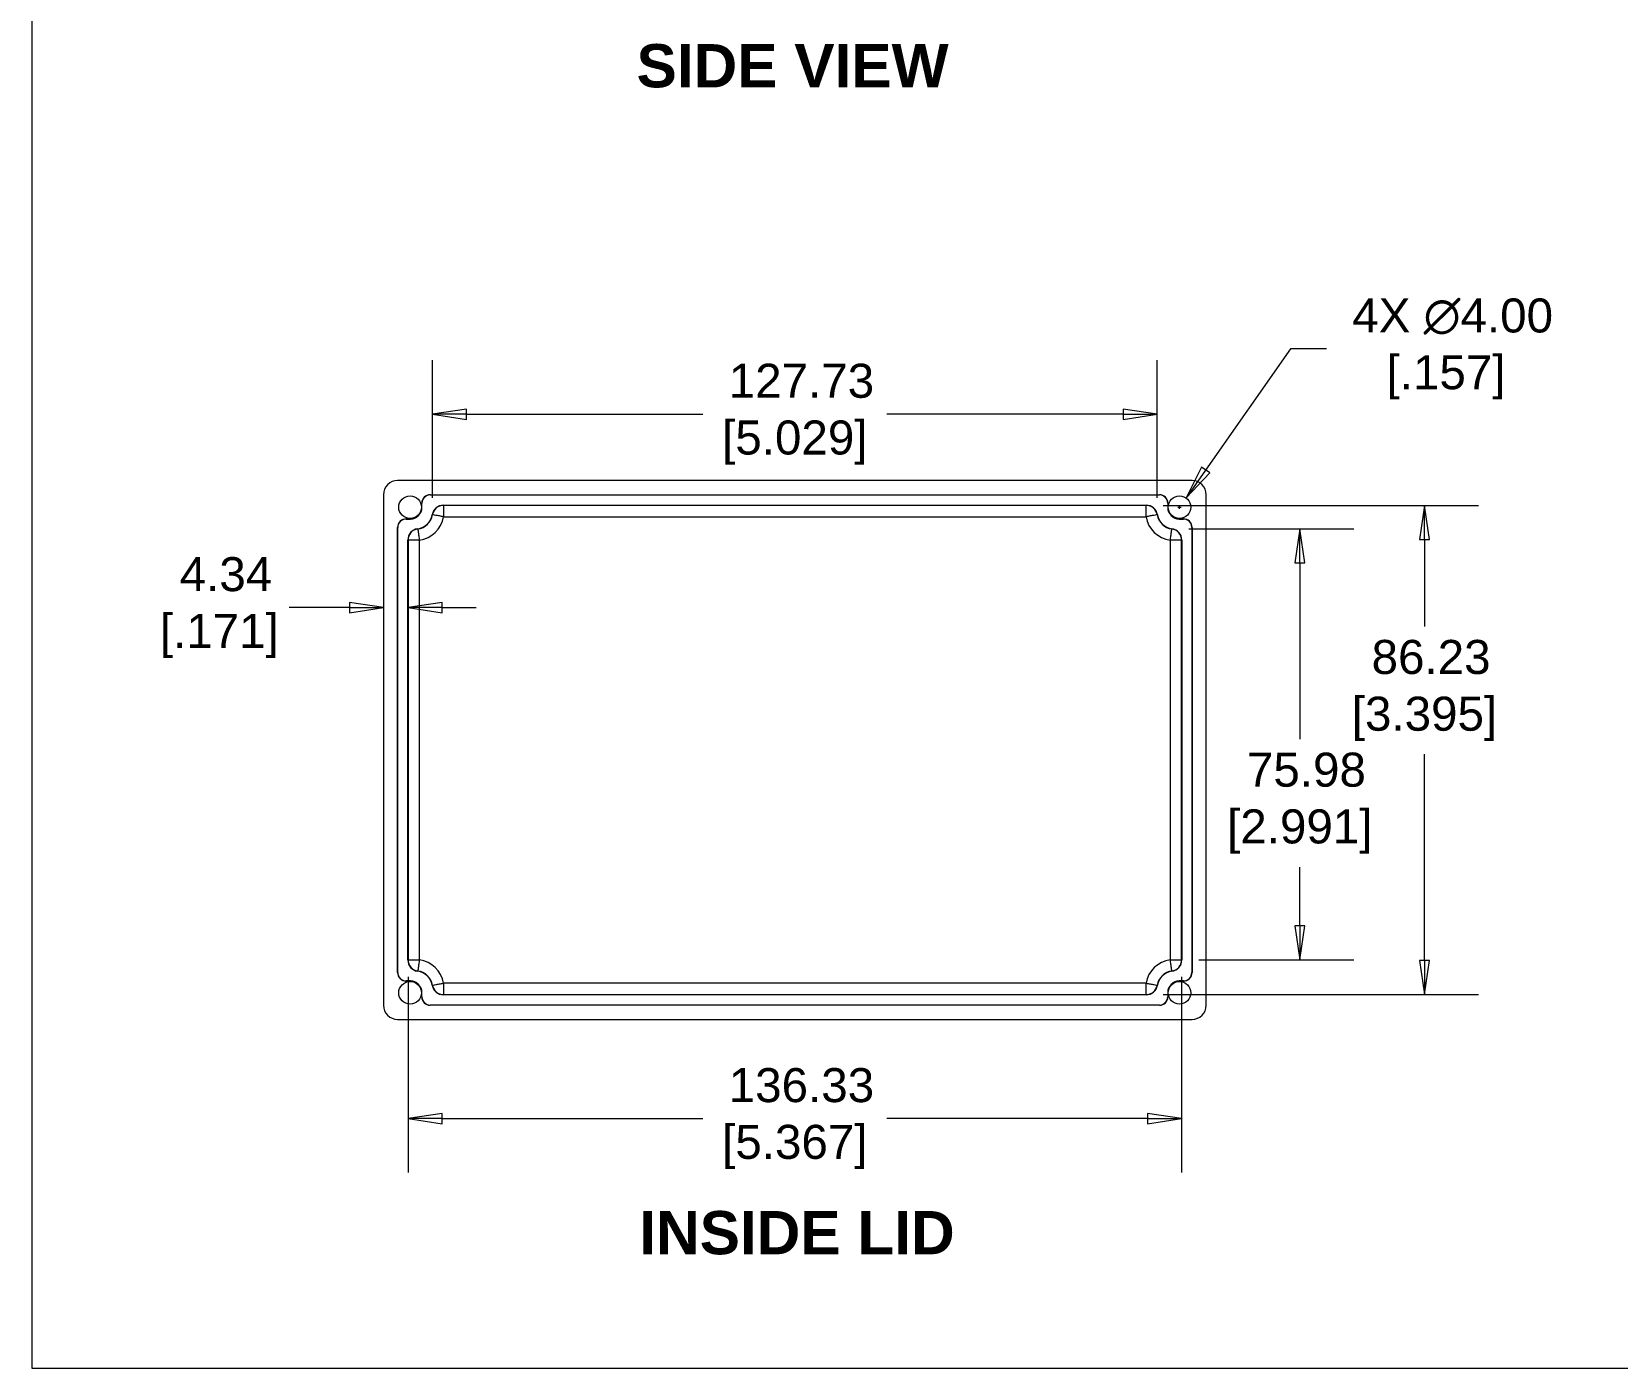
# Model space of a CAD drawing. Header units: millimetres. Extents: x 27 to 809, y 29 to 620.
# Drawn here: x 27.3 to 306.7, y 29 to 264.6 of the extents above; entities that cross this region are included whole.
import ezdxf

# ---------------------------------------------------------------- set-up
doc = ezdxf.new("R2010")
doc.units = ezdxf.units.MM
doc.header["$LTSCALE"] = 3
for name, color, linetype, lineweight in [('Dimension (ANSI)', 7, 'Continuous', 9), ('Sketch Geometry (ANSI)', 7, 'Continuous', 9), ('Symbol (ANSI)', 7, 'Continuous', 9), ('Visible (ANSI)', 7, 'Continuous', 9), ('Visible Narrow (ANSI)', 7, 'Continuous', 9)]:
    doc.layers.add(name, color=color, linetype=linetype, lineweight=lineweight)
doc.styles.add('Label Text (ANSI)', font='arialbd.ttf')
doc.styles.add('Note Text (ANSI)', font='arial.ttf')
doc.styles.add('Text Style20', font='arial.ttf')
doc.dimstyles.new('Default - mm (ANSI)', dxfattribs={"dimscale": 3, "dimtxt": 2, "dimasz": 2, "dimexe": 3.175, "dimexo": 1, "dimgap": 0.8, "dimtad": 0, "dimtih": 1, "dimtoh": 1, "dimrnd": 1e-08, "dimzin": 4, "dimdsep": 46, "dimtxsty": 'Note Text (ANSI)', "dimblk": 'Filled-1', "dimcen": 0.09, "dimdle": 10, "dimclrd": 256, "dimclre": 256, "dimclrt": 256, "dimadec": 1, "dimazin": 0, "dimtfac": 1.524, "dimtofl": 0, "dimtmove": 0, "dimatfit": 3, "dimfxl": 0, "dimtolj": 1, "dimtzin": 0, "dimlwd": -1, "dimlwe": -1, "dimarcsym": 0})

# ---------------------------------------------------------------- blocks, each defined once
blk = doc.blocks.new('Title Blocks HAMMOND')
at = {"layer": 'Sketch Geometry (ANSI)'}
for p, q in [((9.353, 206.727), (9.353, 9.64)), ((9.353, 9.64), (173.942, 9.64))]:
    blk.add_line(p, q, dxfattribs=at)
at = {"layer": 'Symbol (ANSI)', "style": 'Text Style20'}
blk.add_attdef('<TITLE>_001', (232.374, 16.349), '', height=5, dxfattribs=at)
blk = doc.blocks.new('Filled-1')
at = {"color": 0}
for p, q in [((0, 0), (-1, 0.15)), ((-1, 0.15), (-1, -0.15)), ((-1, 0), (0, 0)), ((-1, -0.15), (0, 0))]:
    blk.add_line(p, q, dxfattribs=at)
at = {"color": 0, "flags": 128}
blk.add_lwpolyline([(-1, -0.15), (0, 0), (-1, 0.15), (-1, -0.15)], dxfattribs=at)
at = {"color": 0}
blk.add_solid([(-1, -0.15), (0, 0), (-1, 0.15), (-1, -0.15)], dxfattribs=at)
blk = doc.blocks.new('*D7')
at = {"layer": 'Defpoints', "color": 0, "transparency": 16777216}
for p in [(93.64, 100.94), (229.97, 100.94), (229.97, 72.97)]:
    blk.add_point(p, dxfattribs=at)
at = {"layer": 'Dimension (ANSI)', "transparency": 16777216}
for p, q in [((93.64, 97.94), (93.64, 63.45)), ((229.97, 97.94), (229.97, 63.45)), ((99.64, 72.97), (145.61, 72.97)), ((223.97, 72.97), (177.99, 72.97))]:
    blk.add_line(p, q, dxfattribs=at)
at = {"layer": 'Dimension (ANSI)', "transparency": 16777216, "xscale": 6, "yscale": 6, "zscale": 6, "rotation": 180}
blk.add_blockref('Filled-1', (93.64, 72.97), dxfattribs=at)
at = {"layer": 'Dimension (ANSI)', "transparency": 16777216, "xscale": 6, "yscale": 6, "zscale": 6}
blk.add_blockref('Filled-1', (229.97, 72.97), dxfattribs=at)
at = {"layer": 'Dimension (ANSI)', "transparency": 16777216, "insert": (161.8, 72.97), "char_height": 6, "attachment_point": 5, "style": 'Note Text (ANSI)'}
blk.add_mtext('\\A1; 136.33\\P[5.367]', dxfattribs=at)
blk = doc.blocks.new('*D8')
at = {"layer": 'Defpoints', "color": 0, "transparency": 16777216}
for p in [(228.26, 176.92), (230, 100.94), (250.8, 100.94)]:
    blk.add_point(p, dxfattribs=at)
at = {"layer": 'Dimension (ANSI)', "transparency": 16777216}
for p, q in [((231.26, 176.92), (260.33, 176.92)), ((250.8, 170.92), (250.8, 139.84)), ((250.8, 106.94), (250.8, 117.32)), ((233, 100.94), (260.33, 100.94))]:
    blk.add_line(p, q, dxfattribs=at)
at = {"layer": 'Dimension (ANSI)', "transparency": 16777216, "xscale": 6, "yscale": 6, "zscale": 6}
for p, rotation in [((250.8, 176.92), 90), ((250.8, 100.94), 270)]:
    blk.add_blockref('Filled-1', p, dxfattribs=dict(at, rotation=rotation))
at = {"layer": 'Dimension (ANSI)', "transparency": 16777216, "insert": (250.8, 128.58), "char_height": 6, "attachment_point": 5, "style": 'Note Text (ANSI)'}
blk.add_mtext('\\A1; 75.98\\P[2.991]', dxfattribs=at)
blk = doc.blocks.new('*D9')
at = {"layer": 'Defpoints', "color": 0, "transparency": 16777216}
for p in [(225.67, 197.14), (97.94, 179.43), (225.67, 179.43)]:
    blk.add_point(p, dxfattribs=at)
at = {"layer": 'Dimension (ANSI)', "transparency": 16777216}
for p, q in [((97.94, 182.43), (97.94, 206.67)), ((225.67, 182.43), (225.67, 206.67)), ((103.94, 197.14), (145.61, 197.14)), ((219.67, 197.14), (177.99, 197.14))]:
    blk.add_line(p, q, dxfattribs=at)
at = {"layer": 'Dimension (ANSI)', "transparency": 16777216, "xscale": 6, "yscale": 6, "zscale": 6, "rotation": 180}
blk.add_blockref('Filled-1', (97.94, 197.14), dxfattribs=at)
at = {"layer": 'Dimension (ANSI)', "transparency": 16777216, "xscale": 6, "yscale": 6, "zscale": 6}
blk.add_blockref('Filled-1', (225.67, 197.14), dxfattribs=at)
at = {"layer": 'Dimension (ANSI)', "transparency": 16777216, "insert": (161.8, 197.14), "char_height": 6, "attachment_point": 5, "style": 'Note Text (ANSI)'}
blk.add_mtext('\\A1; 127.73\\P[5.029]', dxfattribs=at)
blk = doc.blocks.new('*D10')
at = {"layer": 'Defpoints', "color": 0, "transparency": 16777216}
for p in [(223.73, 181.07), (223.73, 94.84), (272.77, 94.84)]:
    blk.add_point(p, dxfattribs=at)
at = {"layer": 'Dimension (ANSI)', "transparency": 16777216}
for p, q in [((226.73, 181.07), (282.3, 181.07)), ((272.77, 175.07), (272.77, 159.7)), ((272.77, 100.84), (272.77, 137.19)), ((226.73, 94.84), (282.3, 94.84))]:
    blk.add_line(p, q, dxfattribs=at)
at = {"layer": 'Dimension (ANSI)', "transparency": 16777216, "xscale": 6, "yscale": 6, "zscale": 6}
for p, rotation in [((272.77, 181.07), 90), ((272.77, 94.84), 270)]:
    blk.add_blockref('Filled-1', p, dxfattribs=dict(at, rotation=rotation))
at = {"layer": 'Dimension (ANSI)', "transparency": 16777216, "insert": (272.77, 148.45), "char_height": 6, "attachment_point": 5, "style": 'Note Text (ANSI)'}
blk.add_mtext('\\A1; 86.23\\P[3.395]', dxfattribs=at)
blk = doc.blocks.new('*D11')
at = {"layer": 'Defpoints', "color": 0, "transparency": 16777216}
for p in [(89.3, 182.96), (93.64, 174.97), (89.3, 163.05)]:
    blk.add_point(p, dxfattribs=at)
at = {"layer": 'Dimension (ANSI)', "transparency": 16777216}
for p, q in [((83.3, 163.05), (72.71, 163.05)), ((99.64, 163.05), (105.64, 163.05))]:
    blk.add_line(p, q, dxfattribs=at)
at = {"layer": 'Dimension (ANSI)', "transparency": 16777216, "xscale": 6, "yscale": 6, "zscale": 6}
blk.add_blockref('Filled-1', (89.3, 163.05), dxfattribs=at)
at = {"layer": 'Dimension (ANSI)', "transparency": 16777216, "xscale": 6, "yscale": 6, "zscale": 6, "rotation": 180}
blk.add_blockref('Filled-1', (93.64, 163.05), dxfattribs=at)
at = {"layer": 'Dimension (ANSI)', "transparency": 16777216, "insert": (60.38, 163.05), "char_height": 6, "attachment_point": 5, "style": 'Note Text (ANSI)'}
blk.add_mtext('\\A1; 4.34\\P[.171]', dxfattribs=at)
blk = doc.blocks.new('*D26')
at = {"layer": 'Defpoints', "color": 0, "transparency": 16777216}
for p in [(230.75, 182.39), (228.45, 179.12)]:
    blk.add_point(p, dxfattribs=at)
at = {"layer": 'Dimension (ANSI)', "transparency": 16777216}
for p, q in [((249.17, 208.65), (234.19, 187.31)), ((255.5, 208.65), (249.17, 208.65)), ((229.33, 180.76), (229.87, 180.76)), ((229.6, 180.49), (229.6, 181.03))]:
    blk.add_line(p, q, dxfattribs=at)
at = {"layer": 'Dimension (ANSI)', "transparency": 16777216, "xscale": 6, "yscale": 6, "zscale": 6, "rotation": 234.9599672657264}
blk.add_blockref('Filled-1', (230.75, 182.39), dxfattribs=at)
at = {"layer": 'Dimension (ANSI)', "transparency": 16777216, "insert": (276.57, 208.65), "char_height": 6, "attachment_point": 5, "style": 'Note Text (ANSI)'}
blk.add_mtext('\\A1; 4X ∅4.00\\P[.157]', dxfattribs=at)

msp = doc.modelspace()

# ---------------------------------------------------------------- linework, layer by layer
at = {"layer": 'Visible (ANSI)'}
for p, q in [((231.8017, 185.4551), (91.8009, 185.4551)), ((89.3013, 182.9555), (89.3013, 92.9547)), ((97.5513, 182.9551), (226.0513, 182.9551)), ((97.5513, 182.9219), (226.0513, 182.9219)), ((234.3013, 92.9547), (234.3013, 182.9555)), ((96.0513, 180.7051), (96.0513, 181.4551)), ((96.0845, 180.7051), (96.0845, 181.4551)), ((99.874, 181.1051), (223.7286, 181.1051)), ((227.5181, 181.4551), (227.5181, 180.7051)), ((227.5513, 181.4551), (227.5513, 180.7051)), ((91.8013, 98.7051), (91.8013, 177.2051)), ((91.8345, 98.7051), (91.8345, 177.2051)), ((93.3013, 178.7051), (94.0513, 178.7051)), ((93.3013, 178.6719), (94.0513, 178.6719)), ((229.5513, 178.7051), (230.3013, 178.7051)), ((229.5513, 178.6719), (230.3013, 178.6719)), ((231.7681, 177.2051), (231.7681, 98.7051)), ((231.8013, 177.2051), (231.8013, 98.7051)), ((93.6013, 100.9376), (93.6013, 174.9725)), ((230.0013, 174.9725), (230.0013, 100.9376)), ((94.0513, 97.2383), (93.3013, 97.2383)), ((94.0513, 97.2051), (93.3013, 97.2051)), ((96.0513, 94.4551), (96.0513, 95.2051)), ((96.0845, 94.4551), (96.0845, 95.2051)), ((227.5181, 95.2051), (227.5181, 94.4551)), ((227.5513, 95.2051), (227.5513, 94.4551)), ((230.3013, 97.2383), (229.5513, 97.2383)), ((230.3013, 97.2051), (229.5513, 97.2051)), ((226.0513, 92.9883), (97.5513, 92.9883)), ((226.0513, 92.9551), (97.5513, 92.9551)), ((223.7286, 94.8051), (99.874, 94.8051)), ((91.8009, 90.4551), (231.8017, 90.4551))]:
    msp.add_line(p, q, dxfattribs=at)
for centre in [(94.0013, 180.7551), (229.6013, 180.7551), (94.0013, 95.1551), (229.6013, 95.1551)]:
    msp.add_circle(centre, 2, dxfattribs=at)
for centre, radius, start, end in [((97.5513, 181.4551), 1.5, 90, 180), ((97.5513, 181.4551), 1.4668, 90, 180), ((226.0513, 181.4551), 1.5, 0, 90), ((226.0513, 181.4551), 1.4668, 0, 90), ((94.0513, 180.7051), 2.0332, 270, 0), ((94.0513, 180.7051), 2, 270, 0), ((94.9423, 179.9289), 3, 277.573598, 350.516369), ((99.874, 179.1051), 2, 90, 170.516369), ((223.7286, 179.1051), 2, 9.483631, 90), ((228.6603, 179.9289), 3, 189.483631, 262.426402), ((229.5513, 180.7051), 2.0332, 180, 270), ((229.5513, 180.7051), 2, 180, 270), ((93.3013, 177.2051), 1.5, 90, 180), ((93.3013, 177.2051), 1.4668, 90, 180), ((95.6013, 174.9725), 2, 97.573598, 180), ((228.0013, 174.9725), 2, 0, 82.426402), ((230.3013, 177.2051), 1.5, 0, 90), ((230.3013, 177.2051), 1.4668, 0, 90), ((95.6013, 100.9376), 2, 180, 262.426402), ((228.0013, 100.9376), 2, 277.573598, 0), ((93.3013, 98.7051), 1.5, 180, 270), ((93.3013, 98.7051), 1.4668, 180, 270), ((94.9423, 95.9813), 3, 9.483631, 82.426402), ((228.6603, 95.9813), 3, 97.573598, 170.516369), ((230.3013, 98.7051), 1.4668, 270, 0), ((230.3013, 98.7051), 1.5, 270, 0), ((94.0513, 95.2051), 2.0332, 0, 90), ((94.0513, 95.2051), 2, 0, 90), ((99.874, 96.8051), 2, 189.483631, 270), ((223.7286, 96.8051), 2, 270, 350.516369), ((229.5513, 95.2051), 2.0332, 90, 180), ((229.5513, 95.2051), 2, 90, 180), ((97.5513, 94.4551), 1.5, 180, 270), ((97.5513, 94.4551), 1.4668, 180, 270), ((226.0513, 94.4551), 1.4668, 270, 0), ((226.0513, 94.4551), 1.5, 270, 0)]:
    msp.add_arc(centre, radius, start, end, dxfattribs=at)
for centre, major_axis in [((91.8017, 182.9547), (-1.7683, 1.7683)), ((231.8009, 182.9547), (1.7683, 1.7683)), ((91.8017, 92.9555), (-1.7683, -1.7683)), ((231.8009, 92.9555), (1.7683, -1.7683))]:
    msp.add_ellipse(centre, major_axis=major_axis, ratio=0.99969546, start_param=5.49793944, end_param=7.06843118, dxfattribs=at)
at = {"layer": 'Visible Narrow (ANSI)'}
for p, q in [((97.5513, 182.9551), (97.5513, 182.9219)), ((226.0513, 182.9551), (226.0513, 182.9219)), ((96.0513, 181.4551), (96.0845, 181.4551)), ((96.0513, 180.7051), (96.0845, 180.7051)), ((97.9013, 179.4346), (97.9363, 179.4288)), ((99.874, 181.1051), (99.874, 181.0696)), ((223.7286, 181.0696), (99.874, 181.0696)), ((99.9037, 179.0699), (223.6989, 179.0699)), ((223.7286, 181.1051), (223.7286, 181.0696)), ((225.7013, 179.4346), (225.6663, 179.4288)), ((227.5513, 181.4551), (227.5181, 181.4551)), ((227.5513, 180.7051), (227.5181, 180.7051)), ((91.8013, 177.2051), (91.8345, 177.2051)), ((93.3013, 178.7051), (93.3013, 178.6719)), ((94.0513, 178.7051), (94.0513, 178.6719)), ((95.3377, 176.9551), (95.3424, 176.9199)), ((228.2649, 176.9551), (228.2602, 176.9199)), ((229.5513, 178.7051), (229.5513, 178.6719)), ((230.3013, 178.7051), (230.3013, 178.6719)), ((231.8013, 177.2051), (231.7681, 177.2051)), ((93.6013, 174.9725), (93.6368, 174.9725)), ((93.6368, 174.9725), (93.6368, 100.9376)), ((95.6365, 100.9684), (95.6365, 174.9418)), ((227.9661, 174.9418), (227.9661, 100.9684)), ((229.9658, 100.9376), (229.9658, 174.9725)), ((230.0013, 174.9725), (229.9658, 174.9725)), ((93.6013, 100.9376), (93.6368, 100.9376)), ((230.0013, 100.9376), (229.9658, 100.9376)), ((91.8013, 98.7051), (91.8345, 98.7051)), ((95.3377, 98.9551), (95.3424, 98.9903)), ((228.2649, 98.9551), (228.2602, 98.9903)), ((231.8013, 98.7051), (231.7681, 98.7051)), ((93.3013, 97.2051), (93.3013, 97.2383)), ((94.0513, 97.2051), (94.0513, 97.2383)), ((96.0513, 95.2051), (96.0845, 95.2051)), ((97.9013, 96.4756), (97.9363, 96.4814)), ((223.6989, 96.8403), (99.9037, 96.8403)), ((225.7013, 96.4756), (225.6663, 96.4814)), ((227.5513, 95.2051), (227.5181, 95.2051)), ((229.5513, 97.2051), (229.5513, 97.2383)), ((230.3013, 97.2051), (230.3013, 97.2383)), ((96.0513, 94.4551), (96.0845, 94.4551)), ((97.5513, 92.9551), (97.5513, 92.9883)), ((99.874, 94.8406), (223.7286, 94.8406)), ((99.874, 94.8051), (99.874, 94.8406)), ((223.7286, 94.8051), (223.7286, 94.8406)), ((226.0513, 92.9551), (226.0513, 92.9883)), ((227.5513, 94.4551), (227.5181, 94.4551))]:
    msp.add_line(p, q, dxfattribs=at)
for centre, radius, start, end in [((94.9423, 179.9289), 3.0355, 277.573598, 350.516369), ((94.9423, 179.9289), 5.0352, 277.924701, 350.176875), ((228.6603, 179.9289), 5.0352, 189.823125, 262.075299), ((228.6603, 179.9289), 3.0355, 189.483631, 262.426402), ((94.9423, 95.9813), 5.0352, 9.823125, 82.075299), ((228.6603, 95.9813), 5.0352, 97.924701, 170.176875), ((94.9423, 95.9813), 3.0355, 9.483631, 82.426402), ((228.6603, 95.9813), 3.0355, 97.573598, 170.516369)]:
    msp.add_arc(centre, radius, start, end, dxfattribs=at)
for points, knots in [([(99.874, 181.0696), (99.4195, 181.0696), (98.9667, 180.9058), (98.6174, 180.6151), (98.2594, 180.3172), (98.0131, 179.8881), (97.9363, 179.4288)], [-1, -1, -1, -1, -0.50610719, -0.50610719, -0.50610719, 0, 0, 0, 0]), ([(99.9037, 179.0699), (99.649, 179.1165), (99.3944, 179.1627), (98.9228, 179.2479), (98.706, 179.2869), (98.3425, 179.3524), (98.1959, 179.3788), (97.9949, 179.4159), (97.9405, 179.4266), (97.9363, 179.4288)], [0, 0, 0, 0, 0.38833858, 0.38833858, 0.77667717, 0.77667717, 1.16501575, 1.16501575, 1.55335434, 1.55335434, 1.55335434, 1.55335434]), ([(99.874, 181.0696), (99.8764, 181.0651), (99.8789, 181.0097), (99.8839, 180.8053), (99.8863, 180.6564), (99.8913, 180.287), (99.8938, 180.0668), (99.8987, 179.5876), (99.9012, 179.3288), (99.9037, 179.0699)], [0, 0, 0, 0, 0.38835354, 0.38835354, 0.77670708, 0.77670708, 1.16506062, 1.16506062, 1.55341416, 1.55341416, 1.55341416, 1.55341416]), ([(223.6989, 179.0699), (223.7014, 179.3288), (223.7038, 179.5876), (223.7088, 180.0668), (223.7113, 180.287), (223.7162, 180.6564), (223.7187, 180.8053), (223.7237, 181.0097), (223.7261, 181.0651), (223.7286, 181.0696)], [0, 0, 0, 0, 0.38835354, 0.38835354, 0.77670708, 0.77670708, 1.16506062, 1.16506062, 1.55341416, 1.55341416, 1.55341416, 1.55341416]), ([(225.6663, 179.4288), (225.662, 179.4266), (225.6077, 179.4159), (225.4066, 179.3788), (225.2601, 179.3524), (224.8966, 179.2869), (224.6798, 179.2479), (224.2082, 179.1627), (223.9536, 179.1165), (223.6989, 179.0699)], [0, 0, 0, 0, 0.38833858, 0.38833858, 0.77667717, 0.77667717, 1.16501575, 1.16501575, 1.55335434, 1.55335434, 1.55335434, 1.55335434]), ([(225.6663, 179.4288), (225.5914, 179.877), (225.3553, 180.2966), (225.011, 180.5933), (224.6581, 180.8973), (224.1943, 181.0696), (223.7286, 181.0696)], [-1, -1, -1, -1, -0.50610719, -0.50610719, -0.50610719, 0, 0, 0, 0]), ([(95.3424, 176.9199), (94.8812, 176.8586), (94.4445, 176.6271), (94.1349, 176.2798), (93.8176, 175.9239), (93.6368, 175.4493), (93.6368, 174.9725)], [-1, -1, -1, -1, -0.50610719, -0.50610719, -0.50610719, 0, 0, 0, 0]), ([(95.3424, 176.9199), (95.3445, 176.9156), (95.3533, 176.8609), (95.3838, 176.6588), (95.4055, 176.5114), (95.4589, 176.146), (95.4908, 175.928), (95.5604, 175.4539), (95.5983, 175.1979), (95.6365, 174.9418)], [0, 0, 0, 0, 0.38833878, 0.38833878, 0.77667756, 0.77667756, 1.16501634, 1.16501634, 1.55335512, 1.55335512, 1.55335512, 1.55335512]), ([(227.9661, 174.9418), (228.0043, 175.1979), (228.0421, 175.4539), (228.1118, 175.928), (228.1436, 176.146), (228.1971, 176.5114), (228.2187, 176.6588), (228.2492, 176.8609), (228.2581, 176.9156), (228.2602, 176.9199)], [0, 0, 0, 0, 0.38833878, 0.38833878, 0.77667756, 0.77667756, 1.16501634, 1.16501634, 1.55335512, 1.55335512, 1.55335512, 1.55335512]), ([(229.9658, 174.9725), (229.9658, 175.4378), (229.7939, 175.9011), (229.4904, 176.2538), (229.1794, 176.6152), (228.7328, 176.857), (228.2602, 176.9199)], [-1, -1, -1, -1, -0.50610719, -0.50610719, -0.50610719, 0, 0, 0, 0]), ([(95.6365, 174.9418), (95.3776, 174.9444), (95.1188, 174.9469), (94.6396, 174.952), (94.4193, 174.9546), (94.05, 174.9597), (93.9011, 174.9623), (93.6967, 174.9674), (93.6413, 174.97), (93.6368, 174.9725)], [0, 0, 0, 0, 0.38835478, 0.38835478, 0.77670955, 0.77670955, 1.16506433, 1.16506433, 1.55341911, 1.55341911, 1.55341911, 1.55341911]), ([(229.9658, 174.9725), (229.9612, 174.97), (229.9058, 174.9674), (229.7015, 174.9623), (229.5525, 174.9597), (229.1832, 174.9546), (228.963, 174.952), (228.4838, 174.9469), (228.225, 174.9444), (227.9661, 174.9418)], [0, 0, 0, 0, 0.38835478, 0.38835478, 0.77670955, 0.77670955, 1.16506433, 1.16506433, 1.55341911, 1.55341911, 1.55341911, 1.55341911]), ([(93.6368, 100.9376), (93.6413, 100.9402), (93.6967, 100.9428), (93.9011, 100.9479), (94.05, 100.9505), (94.4193, 100.9556), (94.6396, 100.9581), (95.1188, 100.9633), (95.3776, 100.9658), (95.6365, 100.9684)], [0, 0, 0, 0, 0.38835478, 0.38835478, 0.77670955, 0.77670955, 1.16506433, 1.16506433, 1.55341911, 1.55341911, 1.55341911, 1.55341911]), ([(93.6368, 100.9376), (93.6368, 100.4724), (93.8087, 100.009), (94.1122, 99.6564), (94.4231, 99.295), (94.8698, 99.0531), (95.3424, 98.9903)], [-1, -1, -1, -1, -0.50610719, -0.50610719, -0.50610719, 0, 0, 0, 0]), ([(95.6365, 100.9684), (95.5983, 100.7123), (95.5604, 100.4563), (95.4908, 99.9821), (95.4589, 99.7642), (95.4055, 99.3988), (95.3838, 99.2514), (95.3533, 99.0493), (95.3445, 98.9946), (95.3424, 98.9903)], [0, 0, 0, 0, 0.38833878, 0.38833878, 0.77667756, 0.77667756, 1.16501634, 1.16501634, 1.55335512, 1.55335512, 1.55335512, 1.55335512]), ([(228.2602, 98.9903), (228.2581, 98.9946), (228.2492, 99.0493), (228.2187, 99.2514), (228.1971, 99.3988), (228.1436, 99.7642), (228.1118, 99.9821), (228.0421, 100.4563), (228.0043, 100.7123), (227.9661, 100.9684)], [0, 0, 0, 0, 0.38833878, 0.38833878, 0.77667756, 0.77667756, 1.16501634, 1.16501634, 1.55335512, 1.55335512, 1.55335512, 1.55335512]), ([(227.9661, 100.9684), (228.225, 100.9658), (228.4838, 100.9633), (228.963, 100.9581), (229.1832, 100.9556), (229.5525, 100.9505), (229.7015, 100.9479), (229.9058, 100.9428), (229.9612, 100.9402), (229.9658, 100.9376)], [0, 0, 0, 0, 0.38835478, 0.38835478, 0.77670955, 0.77670955, 1.16506433, 1.16506433, 1.55341911, 1.55341911, 1.55341911, 1.55341911]), ([(228.2602, 98.9903), (228.7214, 99.0516), (229.1581, 99.2831), (229.4677, 99.6304), (229.7849, 99.9863), (229.9658, 100.4609), (229.9658, 100.9376)], [-1, -1, -1, -1, -0.50610719, -0.50610719, -0.50610719, 0, 0, 0, 0]), ([(97.9363, 96.4814), (97.9405, 96.4836), (97.9949, 96.4943), (98.1959, 96.5313), (98.3425, 96.5578), (98.706, 96.6233), (98.9228, 96.6623), (99.3944, 96.7475), (99.649, 96.7937), (99.9037, 96.8403)], [0, 0, 0, 0, 0.38833858, 0.38833858, 0.77667717, 0.77667717, 1.16501575, 1.16501575, 1.55335434, 1.55335434, 1.55335434, 1.55335434]), ([(97.9363, 96.4814), (98.0112, 96.0331), (98.2473, 95.6135), (98.5916, 95.3169), (98.9444, 95.0129), (99.4082, 94.8406), (99.874, 94.8406)], [-1, -1, -1, -1, -0.50610719, -0.50610719, -0.50610719, 0, 0, 0, 0]), ([(99.9037, 96.8403), (99.9012, 96.5814), (99.8987, 96.3226), (99.8938, 95.8434), (99.8913, 95.6231), (99.8863, 95.2538), (99.8839, 95.1049), (99.8789, 94.9005), (99.8764, 94.8451), (99.874, 94.8406)], [0, 0, 0, 0, 0.38835354, 0.38835354, 0.77670708, 0.77670708, 1.16506062, 1.16506062, 1.55341416, 1.55341416, 1.55341416, 1.55341416]), ([(223.7286, 94.8406), (223.7261, 94.8451), (223.7237, 94.9005), (223.7187, 95.1049), (223.7162, 95.2538), (223.7113, 95.6231), (223.7088, 95.8434), (223.7038, 96.3226), (223.7014, 96.5814), (223.6989, 96.8403)], [0, 0, 0, 0, 0.38835354, 0.38835354, 0.77670708, 0.77670708, 1.16506062, 1.16506062, 1.55341416, 1.55341416, 1.55341416, 1.55341416]), ([(223.6989, 96.8403), (223.9536, 96.7937), (224.2082, 96.7475), (224.6798, 96.6623), (224.8966, 96.6233), (225.2601, 96.5578), (225.4066, 96.5313), (225.6077, 96.4943), (225.662, 96.4836), (225.6663, 96.4814)], [0, 0, 0, 0, 0.38833858, 0.38833858, 0.77667717, 0.77667717, 1.16501575, 1.16501575, 1.55335434, 1.55335434, 1.55335434, 1.55335434]), ([(223.7286, 94.8406), (224.1831, 94.8406), (224.6359, 95.0044), (224.9852, 95.2951), (225.3432, 95.593), (225.5895, 96.0221), (225.6663, 96.4814)], [-1, -1, -1, -1, -0.50610719, -0.50610719, -0.50610719, 0, 0, 0, 0])]:
    msp.add_open_spline(points, degree=3, knots=knots, dxfattribs=at)

# ---------------------------------------------------------------- block references
at = {"xscale": 3, "yscale": 3, "zscale": 3}
msp.add_blockref('Title Blocks HAMMOND', (-0.7465, 0.0374), dxfattribs=at)

# ---------------------------------------------------------------- texts
at = {"layer": 'Symbol (ANSI)', "char_height": 7.62, "attachment_point": 7, "line_spacing_factor": 0.25, "style": 'Label Text (ANSI)'}
for s, insert in [('SIDE VIEW', (133.9059, 254.6634)), ('INSIDE LID', (134.392, 48.9494))]:
    msp.add_mtext(s, dxfattribs=dict(at, insert=insert))

# ---------------------------------------------------------------- dimensions: what is measured, and where the dimension line sits
at = {"layer": 'Dimension (ANSI)'}
dim = msp.add_diameter_dim_2p(p1=(228.453, 179.1176), p2=(230.7496, 182.3926), text=' 4X <>\\X[.157]', dimstyle='Default - mm (ANSI)', override={"dimgap": 0.8, "dimdec": 2, "dimlfac": 1, "dimpost": '\\X', "dimtol": 0, "dimlim": 0, "dimtp": 0, "dimtm": 0, "dimtdec": 2}, dxfattribs=at)
dim.commit()
dim.dimension.update_dxf_attribs({"geometry": '*D26', "text_midpoint": (276.5715, 208.6537), "dimtype": 163})
for base, p1, p2, angle, text, override, picture, middle in [((225.6663, 197.1403), (97.9363, 179.4288), (225.6663, 179.4288), 180, ' <>\\X[5.029]', {"dimgap": 0.8, "dimtih": 0, "dimtoh": 0, "dimdec": 2, "dimpost": '\\X', "dimtol": 0, "dimlim": 0, "dimtp": 0, "dimtm": 0, "dimtdec": 2, "dimatfit": 1}, '*D9', (161.8013, 197.1403)), ((89.3013, 163.0509), (93.6368, 174.9725), (89.3013, 182.9555), 180, ' <>\\X[.171]', {"dimgap": 0.8, "dimtih": 0, "dimtoh": 0, "dimdec": 2, "dimpost": '\\X', "dimse1": 1, "dimse2": 1, "dimtol": 0, "dimlim": 0, "dimtp": 0, "dimtm": 0, "dimtdec": 2, "dimatfit": 1}, '*D11', (60.3787, 163.0509)), ((272.7727, 94.8406), (223.7286, 181.0696), (223.7286, 94.8406), 90, ' <>\\X[3.395]', {"dimgap": 0.8, "dimdec": 2, "dimpost": '\\X', "dimtol": 0, "dimlim": 0, "dimtp": 0, "dimtm": 0, "dimtdec": 2, "dimatfit": 1}, '*D10', (272.7727, 148.4459)), ((250.8021, 100.9376), (228.2602, 176.9199), (230.0013, 100.9376), 90, ' <>\\X[2.991]', {"dimgap": 0.8, "dimdec": 2, "dimpost": '\\X', "dimtol": 0, "dimlim": 0, "dimtp": 0, "dimtm": 0, "dimtdec": 2, "dimatfit": 1}, '*D8', (250.8021, 128.5821)), ((229.9658, 72.9725), (93.6368, 100.9376), (229.9658, 100.9376), 180, ' <>\\X[5.367]', {"dimgap": 0.8, "dimtih": 0, "dimtoh": 0, "dimdec": 2, "dimpost": '\\X', "dimtol": 0, "dimlim": 0, "dimtp": 0, "dimtm": 0, "dimtdec": 2, "dimatfit": 1}, '*D7', (161.8013, 72.9725))]:
    dim = msp.add_linear_dim(base=base, p1=p1, p2=p2, angle=angle, text=text, dimstyle='Default - mm (ANSI)', override=override, dxfattribs=at)
    dim.commit()
    dim.dimension.update_dxf_attribs({"geometry": picture, "text_midpoint": middle, "dimtype": 160})

doc.saveas('drawing.dxf')
